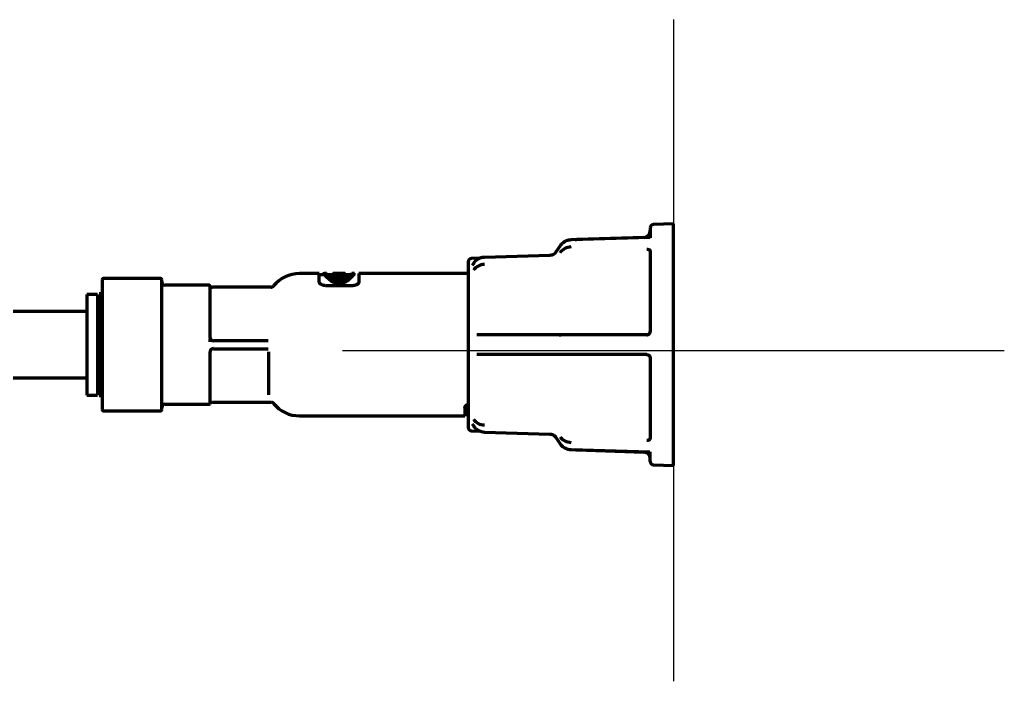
# Model space of a CAD drawing. Header units: inches. Extents: x -3022 to 7311, y 343 to 5680.
# Drawn here: x 2069.1 to 2217.9, y 2126.4 to 2226.4 of the extents above; entities that cross this region are included whole.
import ezdxf

# ---------------------------------------------------------------- set-up
doc = ezdxf.new("R2010")
doc.units = ezdxf.units.IN

# ---------------------------------------------------------------- blocks, each defined once
blk = doc.blocks.new('A$C773D0E90')
at = {"color": 4}
for p, q in [((0, 50), (0, -50)), ((-50, 0), (50, 0))]:
    blk.add_line(p, q, dxfattribs=at)

msp = doc.modelspace()

# ---------------------------------------------------------------- linework, layer by layer
at = {"linetype": 'Continuous', "lineweight": 70}
for p, q in [((2164.41, 2194.94), (2164.41, 2193.47)), ((2167.91, 2195.54), (2164.89, 2195.44)), ((2167.91, 2159.04), (2167.91, 2195.54)), ((2164.37, 2193.49), (2152.45, 2193.13)), ((2163.44, 2193.52), (2153.32, 2193.17)), ((2164.41, 2193.52), (2164.37, 2193.49)), ((2150.8, 2192.26), (2150.11, 2191.22)), ((2150.8, 2192.26), (2150.79, 2192.2)), ((2164.41, 2191.47), (2164.41, 2179.29)), ((2136.91, 2189.81), (2136.91, 2164.77)), ((2138.69, 2190.35), (2137.39, 2190.31)), ((2149.26, 2190.79), (2139.38, 2190.49)), ((2137.5, 2189.26), (2137.49, 2189.25)), ((2137.74, 2189.62), (2137.5, 2189.26)), ((2137.74, 2189.62), (2137.72, 2189.56)), ((2081.61, 2187.09), (2081.61, 2167.49)), ((2090.41, 2187.29), (2081.81, 2187.29)), ((2090.61, 2167.49), (2090.61, 2187.09)), ((2114.41, 2188.04), (2111.41, 2188.04)), ((2114.41, 2186.81), (2114.41, 2188.04)), ((2115.13, 2187.84), (2114.41, 2187.84)), ((2115.48, 2188.04), (2115.13, 2188.04)), ((2116.51, 2187.84), (2115.47, 2187.84)), ((2116.51, 2188.09), (2116.51, 2187.86)), ((2116.51, 2187.86), (2116.51, 2187.66)), ((2116.59, 2187.61), (2116.51, 2187.66)), ((2116.51, 2187.56), (2116.51, 2187.35)), ((2116.71, 2187.38), (2116.67, 2187.35)), ((2118.01, 2188.04), (2116.77, 2188.04)), ((2117.17, 2187.62), (2117.17, 2187.73)), ((2117.26, 2187.92), (2117.52, 2187.92)), ((2117.37, 2188.04), (2117.41, 2188.04)), ((2117.41, 2187.98), (2117.37, 2187.98)), ((2117.61, 2187.73), (2117.61, 2187.62)), ((2117.67, 2187.32), (2117.67, 2187.11)), ((2117.71, 2187.04), (2117.67, 2187.11)), ((2118.27, 2187.65), (2118.19, 2187.61)), ((2118.27, 2187.87), (2118.27, 2188.09)), ((2118.27, 2187.65), (2118.27, 2187.86)), ((2119.34, 2187.84), (2118.27, 2187.84)), ((2118.27, 2187.35), (2118.27, 2187.56)), ((2118.3, 2187.22), (2118.3, 2187.32)), ((2119.75, 2188.04), (2119.34, 2188.04)), ((2120.41, 2188.04), (2120.41, 2186.81)), ((2136.91, 2188.04), (2120.41, 2188.04)), ((2097.71, 2186.29), (2091.11, 2186.29)), ((2097.91, 2178.35), (2097.91, 2186.03)), ((2107.12, 2185.99), (2098.28, 2185.99)), ((2107.12, 2185.98), (2098.28, 2185.98)), ((2119.41, 2186.21), (2115.41, 2186.21)), ((2079.31, 2184.89), (2079.31, 2169.7)), ((2080.91, 2184.89), (2079.31, 2184.89)), ((2080.91, 2184.89), (2080.91, 2169.7)), ((2081.41, 2169.34), (2081.41, 2185.24)), ((2081.61, 2185.24), (2081.41, 2185.24)), ((2081.41, 2183.12), (2080.91, 2183.12)), ((2079.31, 2182.29), (2032.66, 2182.29)), ((2106.68, 2177.89), (2098.41, 2177.89)), ((2139.4, 2178.79), (2138.19, 2178.79)), ((2149.28, 2178.79), (2139.4, 2178.79)), ((2150.52, 2178.79), (2149.28, 2178.79)), ((2151.22, 2178.79), (2150.52, 2178.79)), ((2150.65, 2178.79), (2150.74, 2178.79)), ((2152.47, 2178.79), (2151.22, 2178.79)), ((2163.91, 2178.79), (2152.47, 2178.79)), ((2098.41, 2176.69), (2106.68, 2176.69)), ((2097.91, 2168.56), (2097.91, 2176.24)), ((2106.79, 2169.7), (2106.79, 2176.22)), ((2139.4, 2175.79), (2138.19, 2175.79)), ((2149.28, 2175.79), (2139.4, 2175.79)), ((2150.52, 2175.79), (2149.28, 2175.79)), ((2151.22, 2175.79), (2150.52, 2175.79)), ((2150.74, 2175.79), (2150.65, 2175.79)), ((2152.47, 2175.79), (2151.22, 2175.79)), ((2163.91, 2175.79), (2152.47, 2175.79)), ((2164.41, 2175.29), (2164.41, 2163.11)), ((2032.66, 2172.29), (2079.31, 2172.29)), ((2080.91, 2171.47), (2081.41, 2171.47)), ((2079.31, 2169.7), (2079.31, 2169.69)), ((2079.31, 2169.69), (2080.91, 2169.69)), ((2080.91, 2169.7), (2080.91, 2169.69)), ((2081.41, 2169.34), (2081.61, 2169.34)), ((2091.11, 2168.29), (2097.71, 2168.29)), ((2098.28, 2168.6), (2107.12, 2168.6)), ((2098.28, 2168.59), (2107.12, 2168.59)), ((2136.41, 2167.78), (2136.41, 2166.54)), ((2081.81, 2167.29), (2090.41, 2167.29)), ((2111.41, 2166.54), (2136.41, 2166.54)), ((2136.41, 2166.74), (2136.91, 2166.74)), ((2137.49, 2165.33), (2137.5, 2165.32)), ((2137.5, 2165.32), (2137.74, 2164.96)), ((2137.72, 2165.02), (2137.74, 2164.96)), ((2137.39, 2164.27), (2138.75, 2164.23)), ((2139.38, 2164.09), (2149.26, 2163.79)), ((2150.11, 2163.37), (2150.8, 2162.32)), ((2150.79, 2162.38), (2150.8, 2162.32)), ((2152.45, 2161.45), (2164.37, 2161.09)), ((2153.32, 2161.41), (2163.44, 2161.06)), ((2164.41, 2159.65), (2164.41, 2161.11)), ((2164.89, 2159.15), (2167.91, 2159.04))]:
    msp.add_line(p, q, dxfattribs=at)
for centre, radius, start, end in [((2163.41, 2194.52), 1, 272, 0), ((2164.91, 2194.94), 0.5, 92, 180), ((2153.41, 2190.67), 2.5, 92, 97.3754), ((2137.41, 2189.81), 0.5, 92, 180), ((2081.81, 2187.09), 0.2, 90, 180), ((2090.41, 2187.09), 0.2, 0, 90), ((2091.11, 2186.79), 0.5, 180, 270), ((2111.41, 2183.04), 5, 90, 141.1508), ((2097.71, 2186.09), 0.2, 34.8499, 90), ((2098.28, 2186.49), 0.5, 214.8499, 270), ((2107.12, 2186.49), 0.5, 270, 321.1508), ((2098.41, 2178.39), 0.5, 180, 270), ((2098.41, 2176.19), 0.5, 90, 180), ((2081.81, 2167.49), 0.2, 180, 270), ((2090.41, 2167.49), 0.2, 270, 0), ((2091.11, 2167.79), 0.5, 90, 180), ((2097.71, 2168.49), 0.2, 270, 325.1501), ((2098.28, 2168.09), 0.5, 90, 145.1501), ((2107.12, 2168.09), 0.5, 38.8492, 90), ((2111.41, 2171.54), 5, 218.8492, 270), ((2137.41, 2164.77), 0.5, 180, 268), ((2153.41, 2163.91), 2.5, 262.6246, 268), ((2163.41, 2160.06), 1, 0, 88), ((2164.91, 2159.65), 0.5, 180, 268)]:
    msp.add_arc(centre, radius, start, end, dxfattribs=at)
for centre, major_axis, ratio, start_param, end_param in [((2152.52, 2190.33), (2, 0), 0.866025, 1.605703, 2.617994), ((2139.45, 2187.69), (2, 0), 0.866025, 1.605703, 2.617994), ((2114.45, 2177.29), (0, 10.75), 0.980898, 6.048487, 6.078865), ((2119.5, 2177.29), (0, 10.75), 0.9809, 0.248806, 0.279521), ((2114.68, 2177.29), (0, 10.75), 0.980901, 6.046106, 6.08949), ((2119.72, 2177.29), (0, 10.75), 0.9809, 0.246454, 0.29041), ((2119.72, 2177.29), (0, 10.55), 0.9809, 0.251229, 0.296083), ((2115.06, 2177.29), (0, 10.75), 0.9809, 6.067377, 6.107627), ((2120.11, 2177.29), (0, 10.75), 0.980901, 0.265425, 0.309065), ((2115.28, 2177.29), (0, 10.75), 0.9809, 6.08914, 6.118227), ((2120.33, 2177.29), (0, 10.75), 0.980905, 0.290126, 0.320131), ((2120.33, 2177.29), (0, 10.55), 0.980902, 0.295738, 0.32637), ((2114.68, 2177.29), (0, 10.75), 0.9809, 5.97461, 6.017775), ((2119.5, 2177.29), (0, 10.75), 0.980899, 0.165406, 0.194034), ((2119.72, 2177.29), (0, 10.75), 0.9809, 0.176021, 0.215811), ((2114.45, 2177.29), (0, 10.75), 0.980903, 5.963571, 5.993099), ((2114.45, 2177.29), (0, 10.55), 0.980904, 5.957268, 5.987413), ((2120.11, 2177.29), (0, 10.75), 0.9809, 0.194145, 0.237067), ((2115.06, 2177.29), (0, 10.75), 0.980901, 5.993236, 6.036719), ((2120.33, 2177.29), (0, 10.75), 0.980902, 0.204829, 0.234746), ((2115.28, 2177.29), (0, 10.75), 0.980902, 6.004108, 6.034352), ((2098.41, 2176.24), (-0.5, 0), 0.936268, 4.712389, 5.872103), ((2139.45, 2166.89), (2, 0), 0.866025, 3.665191, 4.677482), ((2152.52, 2164.25), (2, 0), 0.866025, 3.665191, 4.677482)]:
    msp.add_ellipse(centre, major_axis=major_axis, ratio=ratio, start_param=start_param, end_param=end_param, dxfattribs=at)
for points, knots in [([(2152.45, 2193.13), (2152.19, 2193.12), (2151.71, 2193.03), (2151.14, 2192.68), (2150.89, 2192.38), (2150.8, 2192.26)], [0, 0, 0, 0, 0.373313, 0.765435, 1, 1, 1, 1]), ([(2163.91, 2191.73), (2163.94, 2191.73), (2163.97, 2191.73), (2164.04, 2191.72), (2164.07, 2191.71), (2164.13, 2191.7), (2164.16, 2191.69), (2164.21, 2191.68), (2164.24, 2191.66), (2164.28, 2191.64), (2164.31, 2191.63), (2164.34, 2191.6), (2164.36, 2191.59), (2164.38, 2191.56), (2164.39, 2191.54), (2164.4, 2191.51), (2164.41, 2191.49), (2164.41, 2191.48)], [0, 0, 0, 0, 0.125, 0.125, 0.25, 0.25, 0.375, 0.375, 0.5, 0.5, 0.625, 0.625, 0.75, 0.75, 0.875, 0.875, 1, 1, 1, 1]), ([(2139.38, 2190.49), (2139.13, 2190.48), (2138.64, 2190.39), (2138.07, 2190.04), (2137.82, 2189.74), (2137.74, 2189.62)], [0, 0, 0, 0, 0.373313, 0.765435, 1, 1, 1, 1]), ([(2150.11, 2191.22), (2150.05, 2191.12), (2149.9, 2190.98), (2149.59, 2190.83), (2149.37, 2190.79), (2149.26, 2190.79)], [0, 0, 0, 0, 0.374008, 0.700256, 1, 1, 1, 1]), ([(2115.41, 2186.21), (2115.34, 2186.21), (2115.27, 2186.22), (2115.18, 2186.23), (2115.16, 2186.23), (2115.13, 2186.24), (2115.11, 2186.24), (2115.06, 2186.25), (2115.03, 2186.26), (2114.97, 2186.28), (2114.94, 2186.29), (2114.9, 2186.3), (2114.88, 2186.31), (2114.85, 2186.32), (2114.84, 2186.33), (2114.77, 2186.36), (2114.72, 2186.39), (2114.67, 2186.42), (2114.66, 2186.43), (2114.64, 2186.45), (2114.63, 2186.45), (2114.6, 2186.48), (2114.58, 2186.49), (2114.53, 2186.54), (2114.5, 2186.57), (2114.47, 2186.62), (2114.46, 2186.64), (2114.44, 2186.67), (2114.43, 2186.69), (2114.41, 2186.74), (2114.41, 2186.77), (2114.41, 2186.81)], [0, 0, 0, 0, 0.125, 0.125, 0.15625, 0.15625, 0.1875, 0.1875, 0.25, 0.25, 0.3125, 0.3125, 0.34375, 0.34375, 0.375, 0.375, 0.5, 0.5, 0.53125, 0.53125, 0.5625, 0.5625, 0.625, 0.625, 0.75, 0.75, 0.8125, 0.8125, 0.875, 0.875, 1, 1, 1, 1]), ([(2115.07, 2188.04), (2115.07, 2188.04), (2115.07, 2188.04), (2115.07, 2188.04), (2115.07, 2188.03), (2115.1, 2188), (2115.1, 2188), (2115.11, 2187.99), (2115.12, 2187.98), (2115.14, 2187.95), (2115.15, 2187.94), (2115.21, 2187.87), (2115.25, 2187.82), (2115.34, 2187.73), (2115.37, 2187.7), (2115.43, 2187.63), (2115.47, 2187.59), (2115.53, 2187.53), (2115.55, 2187.51), (2115.59, 2187.47), (2115.61, 2187.45), (2115.68, 2187.38), (2115.73, 2187.34), (2115.83, 2187.25), (2115.89, 2187.2), (2116.01, 2187.1), (2116.07, 2187.05), (2116.16, 2186.99), (2116.18, 2186.97), (2116.22, 2186.95), (2116.23, 2186.93), (2116.29, 2186.9), (2116.33, 2186.87), (2116.42, 2186.82), (2116.46, 2186.8), (2116.55, 2186.75), (2116.6, 2186.72), (2116.68, 2186.69), (2116.71, 2186.68), (2116.76, 2186.66), (2116.79, 2186.65), (2116.87, 2186.62), (2116.93, 2186.6), (2117.01, 2186.58), (2117.03, 2186.58), (2117.06, 2186.57), (2117.08, 2186.57), (2117.12, 2186.56), (2117.16, 2186.55), (2117.26, 2186.54), (2117.33, 2186.53), (2117.4, 2186.53)], [0, 0, 0, 0, 0.000187, 0.000187, 0.125164, 0.125164, 0.156408, 0.156408, 0.187652, 0.187652, 0.250141, 0.250141, 0.375117, 0.375117, 0.437605, 0.437605, 0.500094, 0.500094, 0.531338, 0.531338, 0.562582, 0.562582, 0.62507, 0.62507, 0.687559, 0.687559, 0.750047, 0.750047, 0.765669, 0.765669, 0.781291, 0.781291, 0.812535, 0.812535, 0.843779, 0.843779, 0.875023, 0.875023, 0.890646, 0.890646, 0.906268, 0.906268, 0.937512, 0.937512, 0.945323, 0.945323, 0.953134, 0.953134, 0.968756, 0.968756, 1, 1, 1, 1]), ([(2117.41, 2186.99), (2117.4, 2186.99), (2117.39, 2186.99), (2117.38, 2186.99), (2117.36, 2186.99), (2117.33, 2186.99), (2117.31, 2186.99), (2117.29, 2186.99), (2117.26, 2186.99), (2117.25, 2187), (2117.18, 2187), (2117.12, 2187.01), (2117.04, 2187.03), (2117.02, 2187.03), (2116.96, 2187.04), (2116.94, 2187.05), (2116.87, 2187.07), (2116.82, 2187.08), (2116.75, 2187.11), (2116.73, 2187.12), (2116.69, 2187.13), (2116.67, 2187.14), (2116.61, 2187.17), (2116.57, 2187.18), (2116.46, 2187.24), (2116.4, 2187.27), (2116.31, 2187.32), (2116.28, 2187.34), (2116.22, 2187.38), (2116.19, 2187.4), (2116.14, 2187.43), (2116.12, 2187.45), (2116.07, 2187.48), (2116.04, 2187.5), (2115.98, 2187.55), (2115.94, 2187.58), (2115.86, 2187.64), (2115.83, 2187.67), (2115.73, 2187.75), (2115.67, 2187.8), (2115.58, 2187.89), (2115.54, 2187.92), (2115.5, 2187.97), (2115.48, 2187.98), (2115.47, 2188), (2115.46, 2188), (2115.45, 2188.01), (2115.45, 2188.02), (2115.43, 2188.03), (2115.42, 2188.04), (2115.42, 2188.04), (2115.42, 2188.04), (2115.42, 2188.04)], [0, 0, 0, 0, 0.003899, 0.003899, 0.007798, 0.015596, 0.015596, 0.023394, 0.023394, 0.031192, 0.031192, 0.062383, 0.062383, 0.077979, 0.077979, 0.093575, 0.093575, 0.124766, 0.124766, 0.140362, 0.140362, 0.155958, 0.155958, 0.187149, 0.187149, 0.249532, 0.249532, 0.280724, 0.280724, 0.311915, 0.311915, 0.343107, 0.343107, 0.374298, 0.374298, 0.436681, 0.436681, 0.499064, 0.499064, 0.62383, 0.62383, 0.748596, 0.748596, 0.810979, 0.810979, 0.842171, 0.842171, 0.873362, 0.873362, 0.998129, 0.998129, 1, 1, 1, 1]), ([(2115.42, 2187.84), (2115.42, 2187.84), (2115.43, 2187.84), (2115.43, 2187.83), (2115.44, 2187.83), (2115.44, 2187.82), (2115.46, 2187.81), (2115.48, 2187.78), (2115.54, 2187.72), (2115.58, 2187.69), (2115.65, 2187.62), (2115.67, 2187.6), (2115.73, 2187.55), (2115.76, 2187.52), (2115.81, 2187.48), (2115.82, 2187.47), (2115.86, 2187.44), (2115.88, 2187.42), (2115.93, 2187.37), (2115.97, 2187.34), (2116.06, 2187.27), (2116.11, 2187.24), (2116.21, 2187.17), (2116.27, 2187.13), (2116.36, 2187.08), (2116.39, 2187.06), (2116.46, 2187.02), (2116.49, 2187), (2116.57, 2186.97), (2116.6, 2186.95), (2116.68, 2186.92), (2116.72, 2186.9), (2116.79, 2186.88), (2116.81, 2186.87), (2116.86, 2186.85), (2116.88, 2186.85), (2116.96, 2186.82), (2117.01, 2186.81), (2117.07, 2186.8), (2117.09, 2186.8), (2117.11, 2186.79), (2117.13, 2186.79), (2117.17, 2186.78), (2117.2, 2186.78), (2117.28, 2186.77), (2117.34, 2186.77), (2117.4, 2186.77)], [0, 0, 0, 0, 0.058912, 0.090282, 0.090282, 0.121651, 0.121651, 0.24713, 0.24713, 0.372608, 0.372608, 0.435347, 0.435347, 0.498086, 0.498086, 0.529456, 0.529456, 0.560826, 0.560826, 0.623565, 0.623565, 0.686304, 0.686304, 0.749043, 0.749043, 0.780413, 0.780413, 0.811782, 0.811782, 0.843152, 0.843152, 0.874522, 0.874522, 0.890206, 0.890206, 0.905891, 0.905891, 0.937261, 0.937261, 0.945103, 0.945103, 0.952946, 0.952946, 0.96863, 0.96863, 1, 1, 1, 1]), ([(2116.76, 2188.04), (2116.74, 2188.04), (2116.72, 2188.04), (2116.69, 2188.04), (2116.68, 2188.04), (2116.67, 2188.04), (2116.64, 2188.04), (2116.61, 2188.04), (2116.59, 2188.04), (2116.57, 2188.04), (2116.56, 2188.04), (2116.54, 2188.03), (2116.52, 2188.03), (2116.51, 2188.03), (2116.51, 2188.03), (2116.51, 2188.02), (2116.51, 2188.02), (2116.51, 2188.02), (2116.51, 2188.01), (2116.53, 2188), (2116.54, 2188), (2116.57, 2187.99), (2116.59, 2187.98), (2116.64, 2187.97), (2116.67, 2187.97), (2116.71, 2187.96), (2116.71, 2187.96), (2116.73, 2187.96), (2116.74, 2187.95), (2116.77, 2187.95), (2116.81, 2187.94), (2116.85, 2187.94), (2116.88, 2187.94), (2116.89, 2187.94), (2116.92, 2187.93), (2116.93, 2187.93), (2116.99, 2187.93), (2117.04, 2187.92), (2117.11, 2187.92), (2117.12, 2187.92), (2117.15, 2187.92), (2117.16, 2187.92), (2117.2, 2187.92), (2117.23, 2187.92), (2117.26, 2187.92)], [0, 0, 0, 0, 0.04894, 0.04894, 0.068754, 0.068754, 0.088567, 0.128195, 0.167822, 0.167822, 0.20745, 0.20745, 0.286705, 0.286705, 0.326332, 0.326332, 0.36596, 0.36596, 0.445215, 0.445215, 0.52447, 0.52447, 0.603725, 0.603725, 0.68298, 0.68298, 0.702794, 0.702794, 0.722607, 0.722607, 0.762235, 0.801862, 0.801862, 0.821676, 0.821676, 0.84149, 0.84149, 0.920745, 0.920745, 0.940559, 0.940559, 0.960372, 0.960372, 1, 1, 1, 1]), ([(2117.01, 2187.9), (2117, 2187.9), (2116.99, 2187.9), (2116.96, 2187.9), (2116.95, 2187.9), (2116.94, 2187.91), (2116.93, 2187.91), (2116.9, 2187.91), (2116.88, 2187.91), (2116.85, 2187.91), (2116.84, 2187.91), (2116.82, 2187.91), (2116.81, 2187.91), (2116.78, 2187.91), (2116.77, 2187.91), (2116.74, 2187.91), (2116.73, 2187.91), (2116.71, 2187.91), (2116.69, 2187.91), (2116.67, 2187.91), (2116.65, 2187.9), (2116.65, 2187.9), (2116.62, 2187.9), (2116.61, 2187.9), (2116.59, 2187.9), (2116.58, 2187.89), (2116.57, 2187.89), (2116.56, 2187.89), (2116.54, 2187.89), (2116.54, 2187.88), (2116.52, 2187.88), (2116.52, 2187.88), (2116.52, 2187.87), (2116.51, 2187.87), (2116.51, 2187.87), (2116.51, 2187.86), (2116.51, 2187.86), (2116.51, 2187.86), (2116.51, 2187.85), (2116.51, 2187.85), (2116.52, 2187.84), (2116.52, 2187.84), (2116.52, 2187.84), (2116.53, 2187.83), (2116.54, 2187.83), (2116.56, 2187.82), (2116.58, 2187.82), (2116.59, 2187.82)], [0, 0, 0, 0, 0.0625, 0.0625, 0.09375, 0.09375, 0.125, 0.125, 0.1875, 0.1875, 0.21875, 0.21875, 0.25, 0.25, 0.3125, 0.3125, 0.34375, 0.34375, 0.375, 0.40625, 0.40625, 0.4375, 0.4375, 0.5, 0.5, 0.53125, 0.53125, 0.5625, 0.5625, 0.625, 0.625, 0.65625, 0.65625, 0.6875, 0.71875, 0.71875, 0.75, 0.75, 0.8125, 0.8125, 0.84375, 0.84375, 0.875, 0.875, 0.9375, 0.9375, 1, 1, 1, 1]), ([(2116.59, 2187.62), (2116.58, 2187.62), (2116.56, 2187.62), (2116.55, 2187.61), (2116.54, 2187.61), (2116.54, 2187.6), (2116.53, 2187.6), (2116.52, 2187.59), (2116.51, 2187.59), (2116.51, 2187.57), (2116.51, 2187.57), (2116.51, 2187.56), (2116.51, 2187.55), (2116.51, 2187.54), (2116.52, 2187.54), (2116.52, 2187.53), (2116.52, 2187.53), (2116.53, 2187.52), (2116.54, 2187.52), (2116.56, 2187.51), (2116.56, 2187.51), (2116.58, 2187.5), (2116.58, 2187.5), (2116.6, 2187.49), (2116.62, 2187.49), (2116.65, 2187.48), (2116.67, 2187.48), (2116.7, 2187.47), (2116.7, 2187.47), (2116.72, 2187.47), (2116.73, 2187.47), (2116.76, 2187.47), (2116.78, 2187.47), (2116.81, 2187.47), (2116.82, 2187.47), (2116.84, 2187.47), (2116.86, 2187.47), (2116.88, 2187.47), (2116.9, 2187.47), (2116.91, 2187.47), (2116.94, 2187.48), (2116.95, 2187.48), (2116.99, 2187.49), (2117, 2187.49), (2117.01, 2187.5)], [0, 0, 0, 0, 0.0625, 0.0625, 0.09375, 0.09375, 0.125, 0.125, 0.1875, 0.1875, 0.25, 0.25, 0.3125, 0.3125, 0.34375, 0.34375, 0.375, 0.375, 0.4375, 0.4375, 0.46875, 0.46875, 0.5, 0.5, 0.5625, 0.5625, 0.625, 0.625, 0.65625, 0.65625, 0.6875, 0.6875, 0.75, 0.75, 0.78125, 0.78125, 0.8125, 0.84375, 0.84375, 0.875, 0.875, 0.9375, 0.9375, 1, 1, 1, 1]), ([(2117.01, 2187.28), (2117, 2187.28), (2116.99, 2187.28), (2116.96, 2187.27), (2116.95, 2187.27), (2116.94, 2187.27), (2116.93, 2187.26), (2116.9, 2187.26), (2116.88, 2187.26), (2116.85, 2187.26), (2116.84, 2187.26), (2116.82, 2187.25), (2116.8, 2187.25), (2116.78, 2187.25), (2116.76, 2187.26), (2116.75, 2187.26), (2116.72, 2187.26), (2116.7, 2187.26), (2116.68, 2187.26), (2116.67, 2187.27), (2116.65, 2187.27), (2116.64, 2187.27), (2116.62, 2187.28), (2116.6, 2187.28), (2116.58, 2187.29), (2116.58, 2187.29), (2116.56, 2187.3), (2116.55, 2187.3), (2116.54, 2187.31), (2116.53, 2187.31), (2116.53, 2187.31), (2116.52, 2187.32), (2116.51, 2187.33), (2116.51, 2187.34), (2116.51, 2187.34), (2116.51, 2187.35), (2116.51, 2187.35), (2116.51, 2187.35)], [0, 0, 0, 0, 0.083365, 0.083365, 0.125047, 0.125047, 0.166729, 0.166729, 0.250094, 0.250094, 0.291776, 0.291776, 0.333458, 0.375141, 0.375141, 0.416823, 0.416823, 0.500188, 0.500188, 0.54187, 0.54187, 0.583552, 0.583552, 0.666917, 0.666917, 0.708599, 0.708599, 0.750281, 0.791964, 0.791964, 0.833646, 0.833646, 0.917011, 0.917011, 0.958693, 0.958693, 1, 1, 1, 1]), ([(2116.71, 2187.84), (2116.7, 2187.84), (2116.69, 2187.84), (2116.69, 2187.85), (2116.68, 2187.85), (2116.68, 2187.85), (2116.68, 2187.85), (2116.67, 2187.85), (2116.67, 2187.85), (2116.67, 2187.86), (2116.67, 2187.86), (2116.67, 2187.86), (2116.67, 2187.86), (2116.67, 2187.86), (2116.67, 2187.87), (2116.67, 2187.87), (2116.67, 2187.87), (2116.68, 2187.87), (2116.68, 2187.87), (2116.69, 2187.87), (2116.7, 2187.88), (2116.71, 2187.88), (2116.71, 2187.88), (2116.72, 2187.88), (2116.72, 2187.88), (2116.73, 2187.88), (2116.74, 2187.88), (2116.76, 2187.88), (2116.77, 2187.88), (2116.79, 2187.88), (2116.79, 2187.88), (2116.81, 2187.88), (2116.81, 2187.88), (2116.82, 2187.88), (2116.83, 2187.88), (2116.84, 2187.88), (2116.85, 2187.88), (2116.85, 2187.88), (2116.86, 2187.88), (2116.87, 2187.88), (2116.89, 2187.88), (2116.89, 2187.88), (2116.9, 2187.88)], [0, 0, 0, 0, 0.0625, 0.0625, 0.09375, 0.09375, 0.125, 0.125, 0.1875, 0.1875, 0.25, 0.25, 0.3125, 0.3125, 0.34375, 0.34375, 0.375, 0.375, 0.4375, 0.4375, 0.5, 0.5, 0.53125, 0.53125, 0.5625, 0.5625, 0.625, 0.625, 0.6875, 0.6875, 0.75, 0.75, 0.78125, 0.78125, 0.8125, 0.84375, 0.84375, 0.875, 0.875, 0.9375, 0.9375, 1, 1, 1, 1]), ([(2116.9, 2187.53), (2116.89, 2187.53), (2116.89, 2187.53), (2116.88, 2187.53), (2116.87, 2187.53), (2116.86, 2187.52), (2116.86, 2187.52), (2116.85, 2187.52), (2116.84, 2187.52), (2116.83, 2187.52), (2116.82, 2187.52), (2116.81, 2187.52), (2116.81, 2187.52), (2116.79, 2187.52), (2116.78, 2187.52), (2116.77, 2187.52), (2116.76, 2187.52), (2116.74, 2187.52), (2116.73, 2187.53), (2116.72, 2187.53), (2116.71, 2187.53), (2116.7, 2187.53), (2116.7, 2187.53), (2116.69, 2187.54), (2116.69, 2187.54), (2116.68, 2187.54), (2116.68, 2187.54), (2116.67, 2187.55), (2116.67, 2187.55), (2116.67, 2187.56), (2116.67, 2187.56), (2116.67, 2187.57), (2116.67, 2187.57), (2116.67, 2187.57), (2116.67, 2187.58), (2116.68, 2187.58), (2116.68, 2187.58), (2116.69, 2187.59), (2116.7, 2187.59), (2116.71, 2187.59)], [0, 0, 0, 0, 0.0625, 0.0625, 0.09375, 0.09375, 0.125, 0.125, 0.1875, 0.1875, 0.21875, 0.21875, 0.25, 0.25, 0.3125, 0.3125, 0.375, 0.375, 0.4375, 0.4375, 0.5, 0.5, 0.53125, 0.53125, 0.5625, 0.5625, 0.625, 0.625, 0.6875, 0.6875, 0.75, 0.75, 0.8125, 0.8125, 0.875, 0.875, 0.9375, 0.9375, 1, 1, 1, 1]), ([(2116.9, 2187.75), (2116.91, 2187.75), (2116.91, 2187.74), (2116.92, 2187.74), (2116.92, 2187.74), (2116.93, 2187.74), (2116.93, 2187.74), (2116.93, 2187.73), (2116.93, 2187.73), (2116.93, 2187.73), (2116.93, 2187.73), (2116.93, 2187.72), (2116.93, 2187.72), (2116.92, 2187.72), (2116.92, 2187.72), (2116.91, 2187.71), (2116.91, 2187.71), (2116.9, 2187.71)], [0, 0, 0, 0, 0.125, 0.125, 0.25, 0.25, 0.375, 0.375, 0.5, 0.5, 0.625, 0.625, 0.75, 0.75, 0.875, 0.875, 1, 1, 1, 1]), ([(2117.37, 2187.98), (2117.34, 2187.98), (2117.31, 2187.98), (2117.27, 2187.98), (2117.25, 2187.98), (2117.22, 2187.98), (2117.21, 2187.98), (2117.17, 2187.98), (2117.14, 2187.99), (2117.1, 2187.99), (2117.09, 2187.99), (2117.07, 2187.99), (2117.05, 2187.99), (2117.02, 2188), (2117, 2188), (2116.98, 2188), (2116.97, 2188), (2116.96, 2188), (2116.94, 2188.01), (2116.93, 2188.01), (2116.92, 2188.01), (2116.92, 2188.01), (2116.91, 2188.02), (2116.91, 2188.02), (2116.91, 2188.02), (2116.91, 2188.02), (2116.91, 2188.02), (2116.91, 2188.02), (2116.92, 2188.03), (2116.93, 2188.03), (2116.95, 2188.03), (2116.96, 2188.03), (2116.97, 2188.03), (2116.98, 2188.03), (2117, 2188.03), (2117.02, 2188.03), (2117.07, 2188.04), (2117.09, 2188.04), (2117.13, 2188.04), (2117.14, 2188.04), (2117.17, 2188.04), (2117.18, 2188.04), (2117.22, 2188.04), (2117.25, 2188.04), (2117.3, 2188.04), (2117.31, 2188.04), (2117.34, 2188.04), (2117.36, 2188.04), (2117.37, 2188.04)], [0, 0, 0, 0, 0.0625, 0.0625, 0.09375, 0.09375, 0.125, 0.125, 0.1875, 0.1875, 0.21875, 0.21875, 0.25, 0.25, 0.3125, 0.3125, 0.34375, 0.34375, 0.375, 0.40625, 0.40625, 0.4375, 0.4375, 0.5, 0.5, 0.53125, 0.53125, 0.5625, 0.5625, 0.625, 0.625, 0.65625, 0.65625, 0.6875, 0.6875, 0.75, 0.75, 0.8125, 0.8125, 0.84375, 0.84375, 0.875, 0.875, 0.9375, 0.9375, 0.96875, 0.96875, 1, 1, 1, 1]), ([(2117.15, 2187.72), (2117.16, 2187.72), (2117.16, 2187.72), (2117.16, 2187.72), (2117.17, 2187.72), (2117.17, 2187.72), (2117.17, 2187.72), (2117.17, 2187.73), (2117.17, 2187.73), (2117.17, 2187.73), (2117.17, 2187.73), (2117.17, 2187.73), (2117.17, 2187.73), (2117.16, 2187.74), (2117.16, 2187.74), (2117.15, 2187.74)], [0, 0, 0, 0, 0.125, 0.125, 0.25, 0.25, 0.375, 0.375, 0.5, 0.5, 0.625, 0.625, 0.75, 0.75, 1, 1, 1, 1]), ([(2117.47, 2187.84), (2117.46, 2187.84), (2117.46, 2187.84), (2117.44, 2187.84), (2117.44, 2187.84), (2117.43, 2187.83), (2117.42, 2187.83), (2117.41, 2187.83), (2117.4, 2187.83), (2117.38, 2187.83), (2117.38, 2187.83), (2117.36, 2187.83), (2117.36, 2187.83), (2117.34, 2187.84), (2117.34, 2187.84), (2117.33, 2187.84), (2117.32, 2187.84), (2117.32, 2187.84)], [0, 0, 0, 0, 0.125, 0.125, 0.25, 0.25, 0.375, 0.375, 0.5, 0.5, 0.625, 0.625, 0.75, 0.75, 0.875, 0.875, 1, 1, 1, 1]), ([(2117.32, 2187.79), (2117.32, 2187.79), (2117.33, 2187.79), (2117.34, 2187.79), (2117.34, 2187.79), (2117.36, 2187.79), (2117.36, 2187.79), (2117.38, 2187.79), (2117.38, 2187.79), (2117.4, 2187.79), (2117.41, 2187.79), (2117.42, 2187.79), (2117.43, 2187.79), (2117.44, 2187.79), (2117.44, 2187.79), (2117.46, 2187.79), (2117.46, 2187.79), (2117.47, 2187.79)], [0, 0, 0, 0, 0.125, 0.125, 0.25, 0.25, 0.375, 0.375, 0.5, 0.5, 0.625, 0.625, 0.75, 0.75, 0.875, 0.875, 1, 1, 1, 1]), ([(2117.32, 2187.59), (2117.32, 2187.59), (2117.33, 2187.6), (2117.34, 2187.6), (2117.34, 2187.6), (2117.36, 2187.6), (2117.36, 2187.6), (2117.38, 2187.6), (2117.38, 2187.6), (2117.4, 2187.6), (2117.41, 2187.6), (2117.42, 2187.6), (2117.43, 2187.6), (2117.44, 2187.6), (2117.44, 2187.6), (2117.46, 2187.6), (2117.46, 2187.59), (2117.47, 2187.59)], [0, 0, 0, 0, 0.125, 0.125, 0.25, 0.25, 0.375, 0.375, 0.5, 0.5, 0.625, 0.625, 0.75, 0.75, 0.875, 0.875, 1, 1, 1, 1]), ([(2117.47, 2187.38), (2117.46, 2187.39), (2117.46, 2187.39), (2117.44, 2187.39), (2117.44, 2187.39), (2117.43, 2187.39), (2117.42, 2187.39), (2117.41, 2187.39), (2117.4, 2187.39), (2117.38, 2187.39), (2117.38, 2187.39), (2117.36, 2187.39), (2117.36, 2187.39), (2117.34, 2187.39), (2117.34, 2187.39), (2117.33, 2187.39), (2117.32, 2187.39), (2117.32, 2187.38)], [0, 0, 0, 0, 0.125, 0.125, 0.25, 0.25, 0.375, 0.375, 0.5, 0.5, 0.625, 0.625, 0.75, 0.75, 0.875, 0.875, 1, 1, 1, 1]), ([(2117.44, 2187.67), (2117.44, 2187.67), (2117.43, 2187.67), (2117.43, 2187.67), (2117.42, 2187.67), (2117.41, 2187.67), (2117.41, 2187.67), (2117.4, 2187.67), (2117.4, 2187.67), (2117.38, 2187.67), (2117.37, 2187.67), (2117.36, 2187.67), (2117.36, 2187.67), (2117.35, 2187.67), (2117.34, 2187.67), (2117.34, 2187.67)], [0, 0, 0, 0, 0.125, 0.125, 0.25, 0.25, 0.375, 0.375, 0.5, 0.5, 0.75, 0.75, 0.875, 0.875, 1, 1, 1, 1]), ([(2117.4, 2186.53), (2117.43, 2186.53), (2117.47, 2186.53), (2117.54, 2186.54), (2117.61, 2186.54), (2117.67, 2186.55), (2117.74, 2186.57), (2117.77, 2186.57), (2117.87, 2186.59), (2117.93, 2186.61), (2118.01, 2186.64), (2118.04, 2186.65), (2118.1, 2186.67), (2118.12, 2186.68), (2118.2, 2186.72), (2118.25, 2186.74), (2118.34, 2186.79), (2118.39, 2186.81), (2118.45, 2186.85), (2118.47, 2186.86), (2118.51, 2186.89), (2118.53, 2186.9), (2118.59, 2186.94), (2118.63, 2186.97), (2118.74, 2187.04), (2118.8, 2187.09), (2118.88, 2187.16), (2118.9, 2187.17), (2118.93, 2187.19), (2118.94, 2187.21), (2118.98, 2187.24), (2119.01, 2187.27), (2119.09, 2187.34), (2119.14, 2187.38), (2119.23, 2187.47), (2119.27, 2187.51), (2119.35, 2187.59), (2119.39, 2187.64), (2119.43, 2187.68), (2119.45, 2187.7), (2119.46, 2187.71), (2119.48, 2187.73), (2119.49, 2187.75), (2119.56, 2187.82), (2119.61, 2187.88), (2119.68, 2187.96), (2119.71, 2187.99), (2119.74, 2188.03), (2119.75, 2188.04), (2119.75, 2188.04)], [0, 0, 0, 0, 0.015644, 0.015644, 0.031287, 0.046931, 0.046931, 0.062574, 0.062574, 0.093861, 0.093861, 0.109505, 0.109505, 0.125149, 0.125149, 0.156436, 0.156436, 0.187723, 0.187723, 0.203366, 0.203366, 0.21901, 0.21901, 0.250297, 0.250297, 0.312872, 0.312872, 0.328515, 0.328515, 0.344159, 0.344159, 0.375446, 0.375446, 0.43802, 0.43802, 0.500594, 0.500594, 0.563169, 0.578812, 0.578812, 0.594456, 0.594456, 0.625743, 0.625743, 0.750892, 0.750892, 0.87604, 0.87604, 1, 1, 1, 1]), ([(2117.4, 2186.77), (2117.41, 2186.77), (2117.41, 2186.77), (2117.43, 2186.77), (2117.45, 2186.77), (2117.47, 2186.77), (2117.5, 2186.77), (2117.52, 2186.77), (2117.55, 2186.77), (2117.56, 2186.77), (2117.63, 2186.78), (2117.69, 2186.79), (2117.75, 2186.8), (2117.77, 2186.8), (2117.79, 2186.81), (2117.81, 2186.81), (2117.84, 2186.82), (2117.87, 2186.83), (2117.94, 2186.85), (2117.99, 2186.86), (2118.05, 2186.89), (2118.08, 2186.89), (2118.12, 2186.91), (2118.14, 2186.92), (2118.2, 2186.95), (2118.24, 2186.96), (2118.31, 2187), (2118.34, 2187.02), (2118.4, 2187.04), (2118.41, 2187.05), (2118.44, 2187.07), (2118.46, 2187.08), (2118.54, 2187.13), (2118.59, 2187.16), (2118.67, 2187.22), (2118.7, 2187.23), (2118.74, 2187.27), (2118.77, 2187.29), (2118.84, 2187.34), (2118.88, 2187.37), (2118.95, 2187.43), (2118.99, 2187.46), (2119.08, 2187.54), (2119.14, 2187.59), (2119.23, 2187.68), (2119.27, 2187.72), (2119.32, 2187.76), (2119.33, 2187.78), (2119.35, 2187.79), (2119.35, 2187.8), (2119.36, 2187.81), (2119.37, 2187.81), (2119.38, 2187.83), (2119.39, 2187.84), (2119.39, 2187.84), (2119.39, 2187.84)], [0, 0, 0, 0, 0.003893, 0.003893, 0.007786, 0.015571, 0.015571, 0.023357, 0.023357, 0.031143, 0.031143, 0.062286, 0.062286, 0.070072, 0.070072, 0.077857, 0.077857, 0.093429, 0.093429, 0.124572, 0.124572, 0.140143, 0.140143, 0.155715, 0.155715, 0.186858, 0.186858, 0.218001, 0.218001, 0.233572, 0.233572, 0.249144, 0.249144, 0.311429, 0.311429, 0.342572, 0.342572, 0.373715, 0.373715, 0.436001, 0.436001, 0.498287, 0.498287, 0.622859, 0.622859, 0.747431, 0.747431, 0.809717, 0.809717, 0.84086, 0.84086, 0.872002, 0.872002, 0.996574, 1, 1, 1, 1]), ([(2117.41, 2188.04), (2117.45, 2188.04), (2117.48, 2188.04), (2117.52, 2188.04), (2117.53, 2188.04), (2117.56, 2188.04), (2117.58, 2188.04), (2117.62, 2188.04), (2117.65, 2188.04), (2117.68, 2188.04), (2117.7, 2188.04), (2117.72, 2188.04), (2117.73, 2188.04), (2117.76, 2188.03), (2117.78, 2188.03), (2117.81, 2188.03), (2117.82, 2188.03), (2117.83, 2188.03), (2117.84, 2188.03), (2117.85, 2188.03), (2117.86, 2188.03), (2117.87, 2188.03), (2117.87, 2188.02), (2117.88, 2188.02), (2117.88, 2188.02), (2117.88, 2188.02), (2117.87, 2188.02), (2117.87, 2188.01), (2117.86, 2188.01), (2117.85, 2188.01), (2117.84, 2188.01), (2117.83, 2188), (2117.82, 2188), (2117.81, 2188), (2117.78, 2188), (2117.76, 2188), (2117.72, 2187.99), (2117.7, 2187.99), (2117.66, 2187.99), (2117.65, 2187.99), (2117.62, 2187.98), (2117.61, 2187.98), (2117.56, 2187.98), (2117.54, 2187.98), (2117.48, 2187.98), (2117.45, 2187.98), (2117.41, 2187.98)], [0, 0, 0, 0, 0.0625, 0.0625, 0.09375, 0.09375, 0.125, 0.125, 0.1875, 0.1875, 0.21875, 0.21875, 0.25, 0.25, 0.3125, 0.3125, 0.34375, 0.34375, 0.375, 0.40625, 0.40625, 0.4375, 0.4375, 0.5, 0.5, 0.53125, 0.53125, 0.5625, 0.5625, 0.625, 0.625, 0.65625, 0.65625, 0.6875, 0.6875, 0.75, 0.75, 0.8125, 0.8125, 0.84375, 0.84375, 0.875, 0.875, 0.9375, 0.9375, 1, 1, 1, 1]), ([(2119.39, 2188.04), (2119.39, 2188.04), (2119.39, 2188.04), (2119.38, 2188.03), (2119.38, 2188.03), (2119.37, 2188.02), (2119.36, 2188.01), (2119.33, 2187.98), (2119.27, 2187.93), (2119.24, 2187.89), (2119.17, 2187.83), (2119.14, 2187.8), (2119.09, 2187.75), (2119.06, 2187.73), (2119.01, 2187.69), (2118.99, 2187.67), (2118.96, 2187.64), (2118.94, 2187.63), (2118.88, 2187.58), (2118.84, 2187.55), (2118.75, 2187.48), (2118.7, 2187.45), (2118.6, 2187.38), (2118.54, 2187.34), (2118.47, 2187.3), (2118.45, 2187.29), (2118.42, 2187.27), (2118.4, 2187.26), (2118.35, 2187.24), (2118.32, 2187.22), (2118.24, 2187.18), (2118.21, 2187.17), (2118.13, 2187.13), (2118.08, 2187.12), (2118.02, 2187.09), (2117.99, 2187.09), (2117.95, 2187.07), (2117.92, 2187.06), (2117.85, 2187.04), (2117.8, 2187.03), (2117.73, 2187.02), (2117.72, 2187.02), (2117.69, 2187.01), (2117.68, 2187.01), (2117.64, 2187), (2117.61, 2187), (2117.52, 2186.99), (2117.47, 2186.99), (2117.41, 2186.99)], [0, 0, 0, 0, 0.060327, 0.091649, 0.091649, 0.122972, 0.122972, 0.248262, 0.248262, 0.373551, 0.373551, 0.436196, 0.436196, 0.498841, 0.498841, 0.530164, 0.530164, 0.561486, 0.561486, 0.624131, 0.624131, 0.686776, 0.686776, 0.749421, 0.749421, 0.765082, 0.765082, 0.780743, 0.780743, 0.812065, 0.812065, 0.843388, 0.843388, 0.87471, 0.87471, 0.890371, 0.890371, 0.906033, 0.906033, 0.937355, 0.937355, 0.945186, 0.945186, 0.953016, 0.953016, 0.968678, 0.968678, 1, 1, 1, 1]), ([(2117.52, 2187.92), (2117.58, 2187.92), (2117.63, 2187.92), (2117.7, 2187.92), (2117.71, 2187.92), (2117.74, 2187.92), (2117.75, 2187.92), (2117.79, 2187.93), (2117.81, 2187.93), (2117.86, 2187.93), (2117.88, 2187.93), (2117.92, 2187.94), (2117.93, 2187.94), (2117.95, 2187.94), (2117.96, 2187.94), (2118.01, 2187.95), (2118.05, 2187.96), (2118.09, 2187.96), (2118.1, 2187.96), (2118.11, 2187.97), (2118.13, 2187.97), (2118.17, 2187.98), (2118.19, 2187.98), (2118.21, 2187.99), (2118.22, 2187.99), (2118.24, 2188), (2118.25, 2188), (2118.26, 2188.01), (2118.27, 2188.01), (2118.27, 2188.02), (2118.27, 2188.02), (2118.27, 2188.02), (2118.27, 2188.03), (2118.25, 2188.03), (2118.24, 2188.03), (2118.22, 2188.04), (2118.21, 2188.04), (2118.19, 2188.04), (2118.18, 2188.04), (2118.14, 2188.04), (2118.11, 2188.04), (2118.07, 2188.04), (2118.07, 2188.04), (2118.05, 2188.04), (2118.04, 2188.04), (2118.03, 2188.04), (2118.02, 2188.04), (2118.02, 2188.04)], [0, 0, 0, 0, 0.079315, 0.079315, 0.099143, 0.099143, 0.118972, 0.118972, 0.158629, 0.158629, 0.198287, 0.198287, 0.218115, 0.218115, 0.237944, 0.237944, 0.317259, 0.317259, 0.337088, 0.337088, 0.356916, 0.396574, 0.436231, 0.436231, 0.475888, 0.475888, 0.555203, 0.555203, 0.59486, 0.59486, 0.634518, 0.634518, 0.713832, 0.713832, 0.793147, 0.793147, 0.832805, 0.832805, 0.872462, 0.872462, 0.951777, 0.951777, 0.971605, 0.971605, 0.991434, 0.991434, 1, 1, 1, 1]), ([(2117.63, 2187.74), (2117.63, 2187.74), (2117.63, 2187.74), (2117.62, 2187.74), (2117.62, 2187.74), (2117.61, 2187.73), (2117.61, 2187.73), (2117.61, 2187.73), (2117.61, 2187.73), (2117.61, 2187.73), (2117.61, 2187.73), (2117.61, 2187.72), (2117.61, 2187.72), (2117.62, 2187.72), (2117.62, 2187.72), (2117.63, 2187.72)], [0, 0, 0, 0, 0.125, 0.125, 0.25, 0.25, 0.375, 0.375, 0.5, 0.5, 0.625, 0.625, 0.75, 0.75, 1, 1, 1, 1]), ([(2117.98, 2187.44), (2117.96, 2187.44), (2117.94, 2187.44), (2117.91, 2187.44), (2117.9, 2187.44), (2117.88, 2187.43), (2117.87, 2187.43), (2117.84, 2187.43), (2117.82, 2187.42), (2117.79, 2187.42), (2117.78, 2187.41), (2117.77, 2187.41), (2117.75, 2187.4), (2117.74, 2187.4), (2117.73, 2187.39), (2117.72, 2187.39), (2117.7, 2187.38), (2117.7, 2187.37), (2117.68, 2187.36), (2117.67, 2187.35), (2117.67, 2187.34), (2117.67, 2187.33), (2117.67, 2187.32), (2117.67, 2187.31), (2117.67, 2187.31), (2117.67, 2187.3), (2117.68, 2187.29), (2117.68, 2187.28), (2117.69, 2187.27), (2117.7, 2187.27), (2117.71, 2187.26), (2117.71, 2187.26), (2117.73, 2187.25), (2117.74, 2187.24), (2117.76, 2187.23), (2117.77, 2187.23), (2117.79, 2187.22), (2117.8, 2187.22), (2117.82, 2187.21), (2117.84, 2187.21), (2117.85, 2187.21), (2117.88, 2187.2), (2117.9, 2187.2), (2117.93, 2187.2), (2117.94, 2187.2), (2117.96, 2187.2), (2117.97, 2187.19), (2118, 2187.19), (2118.03, 2187.2), (2118.06, 2187.2), (2118.07, 2187.2), (2118.09, 2187.2), (2118.1, 2187.2), (2118.13, 2187.21), (2118.15, 2187.21), (2118.17, 2187.22), (2118.18, 2187.22), (2118.2, 2187.23), (2118.21, 2187.23), (2118.22, 2187.24), (2118.24, 2187.25), (2118.24, 2187.25), (2118.26, 2187.26), (2118.27, 2187.27), (2118.28, 2187.28), (2118.29, 2187.29), (2118.3, 2187.31), (2118.3, 2187.31), (2118.3, 2187.33), (2118.3, 2187.33), (2118.3, 2187.34), (2118.3, 2187.34), (2118.29, 2187.35), (2118.28, 2187.36), (2118.27, 2187.37), (2118.27, 2187.37), (2118.26, 2187.38), (2118.25, 2187.38), (2118.24, 2187.39), (2118.23, 2187.4), (2118.2, 2187.41), (2118.2, 2187.41), (2118.18, 2187.41), (2118.16, 2187.42), (2118.15, 2187.42), (2118.13, 2187.43), (2118.12, 2187.43), (2118.09, 2187.43), (2118.07, 2187.44), (2118.03, 2187.44), (2118, 2187.44), (2117.98, 2187.44)], [0, 0, 0, 0, 0.03125, 0.03125, 0.046875, 0.046875, 0.0625, 0.0625, 0.09375, 0.09375, 0.109375, 0.109375, 0.125, 0.140625, 0.140625, 0.15625, 0.15625, 0.1875, 0.1875, 0.21875, 0.21875, 0.25, 0.25, 0.265625, 0.265625, 0.28125, 0.28125, 0.3125, 0.3125, 0.328125, 0.328125, 0.34375, 0.34375, 0.375, 0.375, 0.390625, 0.390625, 0.40625, 0.421875, 0.421875, 0.4375, 0.4375, 0.46875, 0.46875, 0.484375, 0.484375, 0.5, 0.5, 0.53125, 0.53125, 0.546875, 0.546875, 0.5625, 0.5625, 0.59375, 0.59375, 0.609375, 0.609375, 0.625, 0.640625, 0.640625, 0.65625, 0.65625, 0.6875, 0.6875, 0.71875, 0.71875, 0.75, 0.75, 0.765625, 0.765625, 0.78125, 0.78125, 0.8125, 0.8125, 0.828125, 0.828125, 0.84375, 0.84375, 0.875, 0.875, 0.890625, 0.890625, 0.90625, 0.921875, 0.921875, 0.9375, 0.9375, 0.96875, 0.96875, 1, 1, 1, 1]), ([(2118.19, 2187.82), (2118.2, 2187.82), (2118.21, 2187.82), (2118.23, 2187.83), (2118.23, 2187.83), (2118.24, 2187.83), (2118.25, 2187.83), (2118.26, 2187.84), (2118.26, 2187.84), (2118.27, 2187.85), (2118.27, 2187.85), (2118.27, 2187.86), (2118.27, 2187.87), (2118.27, 2187.87), (2118.26, 2187.87), (2118.26, 2187.88), (2118.25, 2187.88), (2118.24, 2187.88), (2118.23, 2187.88), (2118.21, 2187.89), (2118.2, 2187.89), (2118.18, 2187.9), (2118.17, 2187.9), (2118.16, 2187.9), (2118.15, 2187.9), (2118.12, 2187.9), (2118.11, 2187.9), (2118.07, 2187.91), (2118.05, 2187.91), (2118.01, 2187.91), (2117.99, 2187.91), (2117.96, 2187.91), (2117.95, 2187.91), (2117.94, 2187.91), (2117.92, 2187.91), (2117.9, 2187.91), (2117.88, 2187.91), (2117.87, 2187.91), (2117.84, 2187.9), (2117.82, 2187.9), (2117.79, 2187.9), (2117.78, 2187.9), (2117.76, 2187.9)], [0, 0, 0, 0, 0.0625, 0.0625, 0.09375, 0.09375, 0.125, 0.125, 0.1875, 0.1875, 0.25, 0.25, 0.3125, 0.3125, 0.34375, 0.34375, 0.375, 0.375, 0.4375, 0.4375, 0.5, 0.5, 0.53125, 0.53125, 0.5625, 0.5625, 0.625, 0.625, 0.6875, 0.6875, 0.75, 0.75, 0.78125, 0.78125, 0.8125, 0.84375, 0.84375, 0.875, 0.875, 0.9375, 0.9375, 1, 1, 1, 1]), ([(2117.76, 2187.5), (2117.78, 2187.49), (2117.79, 2187.49), (2117.82, 2187.48), (2117.82, 2187.48), (2117.84, 2187.48), (2117.85, 2187.48), (2117.88, 2187.47), (2117.9, 2187.47), (2117.93, 2187.47), (2117.94, 2187.47), (2117.96, 2187.47), (2117.97, 2187.47), (2118, 2187.47), (2118.02, 2187.47), (2118.05, 2187.47), (2118.07, 2187.47), (2118.1, 2187.48), (2118.11, 2187.48), (2118.13, 2187.48), (2118.14, 2187.48), (2118.16, 2187.49), (2118.17, 2187.49), (2118.2, 2187.5), (2118.2, 2187.5), (2118.21, 2187.51), (2118.22, 2187.51), (2118.23, 2187.52), (2118.24, 2187.52), (2118.25, 2187.53), (2118.26, 2187.53), (2118.26, 2187.54), (2118.27, 2187.55), (2118.27, 2187.55), (2118.27, 2187.56), (2118.27, 2187.56), (2118.27, 2187.57), (2118.27, 2187.58), (2118.26, 2187.59), (2118.26, 2187.59), (2118.24, 2187.6), (2118.24, 2187.61), (2118.22, 2187.62), (2118.21, 2187.62), (2118.2, 2187.62), (2118.19, 2187.62), (2118.19, 2187.63)], [0, 0, 0, 0, 0.0625, 0.0625, 0.09375, 0.09375, 0.125, 0.125, 0.1875, 0.1875, 0.21875, 0.21875, 0.25, 0.25, 0.3125, 0.3125, 0.375, 0.375, 0.40625, 0.40625, 0.4375, 0.4375, 0.5, 0.5, 0.53125, 0.53125, 0.5625, 0.59375, 0.59375, 0.625, 0.625, 0.6875, 0.6875, 0.71875, 0.71875, 0.75, 0.75, 0.8125, 0.8125, 0.875, 0.875, 0.9375, 0.9375, 0.96875, 0.96875, 1, 1, 1, 1]), ([(2117.98, 2187.4), (2118, 2187.4), (2118.01, 2187.4), (2118.03, 2187.4), (2118.04, 2187.4), (2118.05, 2187.39), (2118.06, 2187.39), (2118.08, 2187.39), (2118.09, 2187.39), (2118.1, 2187.38), (2118.11, 2187.38), (2118.12, 2187.38), (2118.13, 2187.38), (2118.14, 2187.37), (2118.15, 2187.37), (2118.15, 2187.37), (2118.16, 2187.36), (2118.17, 2187.36), (2118.18, 2187.35), (2118.18, 2187.34), (2118.19, 2187.33), (2118.19, 2187.33), (2118.19, 2187.32), (2118.19, 2187.32), (2118.18, 2187.31), (2118.18, 2187.31), (2118.18, 2187.3), (2118.18, 2187.3), (2118.17, 2187.29), (2118.17, 2187.29), (2118.16, 2187.28), (2118.16, 2187.28), (2118.15, 2187.28), (2118.14, 2187.27), (2118.12, 2187.27), (2118.12, 2187.26), (2118.11, 2187.26), (2118.1, 2187.26), (2118.09, 2187.25), (2118.08, 2187.25), (2118.07, 2187.25), (2118.05, 2187.25), (2118.04, 2187.24), (2118.01, 2187.24), (2118, 2187.24), (2117.97, 2187.24), (2117.95, 2187.24), (2117.93, 2187.24), (2117.91, 2187.25), (2117.89, 2187.25), (2117.88, 2187.25), (2117.86, 2187.26), (2117.86, 2187.26), (2117.85, 2187.26), (2117.84, 2187.27), (2117.83, 2187.27), (2117.82, 2187.28), (2117.81, 2187.28), (2117.8, 2187.28), (2117.8, 2187.29), (2117.79, 2187.3), (2117.78, 2187.3), (2117.78, 2187.31), (2117.78, 2187.32), (2117.78, 2187.33), (2117.78, 2187.33), (2117.78, 2187.33), (2117.78, 2187.34), (2117.78, 2187.34), (2117.79, 2187.35), (2117.8, 2187.35), (2117.8, 2187.36), (2117.8, 2187.36), (2117.81, 2187.36), (2117.82, 2187.37), (2117.83, 2187.37), (2117.84, 2187.38), (2117.84, 2187.38), (2117.86, 2187.38), (2117.87, 2187.39), (2117.88, 2187.39), (2117.89, 2187.39), (2117.9, 2187.39), (2117.91, 2187.4), (2117.93, 2187.4), (2117.95, 2187.4), (2117.97, 2187.4), (2117.98, 2187.4)], [0, 0, 0, 0, 0.03125, 0.03125, 0.046875, 0.046875, 0.0625, 0.0625, 0.09375, 0.09375, 0.109375, 0.109375, 0.125, 0.140625, 0.140625, 0.15625, 0.15625, 0.1875, 0.1875, 0.21875, 0.21875, 0.25, 0.25, 0.265625, 0.265625, 0.28125, 0.28125, 0.3125, 0.3125, 0.328125, 0.328125, 0.34375, 0.34375, 0.375, 0.375, 0.390625, 0.390625, 0.40625, 0.421875, 0.421875, 0.4375, 0.4375, 0.46875, 0.46875, 0.5, 0.5, 0.53125, 0.53125, 0.5625, 0.5625, 0.59375, 0.59375, 0.609375, 0.609375, 0.625, 0.640625, 0.640625, 0.65625, 0.65625, 0.6875, 0.6875, 0.71875, 0.71875, 0.75, 0.75, 0.765625, 0.765625, 0.78125, 0.78125, 0.8125, 0.8125, 0.828125, 0.828125, 0.84375, 0.84375, 0.875, 0.875, 0.890625, 0.890625, 0.90625, 0.921875, 0.921875, 0.9375, 0.9375, 0.96875, 0.96875, 1, 1, 1, 1]), ([(2117.88, 2187.71), (2117.88, 2187.71), (2117.87, 2187.71), (2117.86, 2187.72), (2117.86, 2187.72), (2117.86, 2187.72), (2117.85, 2187.72), (2117.85, 2187.73), (2117.85, 2187.73), (2117.85, 2187.73), (2117.85, 2187.73), (2117.85, 2187.74), (2117.86, 2187.74), (2117.86, 2187.74), (2117.86, 2187.74), (2117.87, 2187.74), (2117.88, 2187.75), (2117.88, 2187.75)], [0, 0, 0, 0, 0.125, 0.125, 0.25, 0.25, 0.375, 0.375, 0.5, 0.5, 0.625, 0.625, 0.75, 0.75, 0.875, 0.875, 1, 1, 1, 1]), ([(2117.88, 2187.88), (2117.88, 2187.88), (2117.89, 2187.88), (2117.9, 2187.88), (2117.91, 2187.88), (2117.91, 2187.88), (2117.92, 2187.88), (2117.93, 2187.88), (2117.94, 2187.88), (2117.96, 2187.88), (2117.97, 2187.88), (2117.98, 2187.88), (2117.99, 2187.88), (2118.01, 2187.88), (2118.02, 2187.88), (2118.03, 2187.88), (2118.04, 2187.88), (2118.04, 2187.88), (2118.05, 2187.88), (2118.06, 2187.88), (2118.07, 2187.88), (2118.08, 2187.87), (2118.08, 2187.87), (2118.09, 2187.87), (2118.1, 2187.87), (2118.11, 2187.87), (2118.11, 2187.86), (2118.11, 2187.86), (2118.11, 2187.86), (2118.11, 2187.86), (2118.11, 2187.85), (2118.11, 2187.85), (2118.11, 2187.85), (2118.1, 2187.85), (2118.1, 2187.85), (2118.09, 2187.84), (2118.08, 2187.84), (2118.07, 2187.84)], [0, 0, 0, 0, 0.0625, 0.0625, 0.09375, 0.09375, 0.125, 0.125, 0.1875, 0.1875, 0.25, 0.25, 0.3125, 0.3125, 0.375, 0.375, 0.40625, 0.40625, 0.4375, 0.4375, 0.5, 0.5, 0.5625, 0.5625, 0.625, 0.625, 0.6875, 0.6875, 0.75, 0.75, 0.8125, 0.8125, 0.875, 0.875, 0.9375, 0.9375, 1, 1, 1, 1]), ([(2118.07, 2187.59), (2118.08, 2187.59), (2118.09, 2187.59), (2118.09, 2187.59), (2118.09, 2187.58), (2118.1, 2187.58), (2118.1, 2187.58), (2118.11, 2187.58), (2118.11, 2187.57), (2118.11, 2187.57), (2118.11, 2187.57), (2118.11, 2187.56), (2118.11, 2187.56), (2118.11, 2187.55), (2118.11, 2187.55), (2118.1, 2187.55), (2118.1, 2187.54), (2118.09, 2187.54), (2118.09, 2187.54), (2118.08, 2187.54), (2118.08, 2187.54), (2118.07, 2187.53), (2118.06, 2187.53), (2118.05, 2187.53), (2118.04, 2187.53), (2118.03, 2187.52), (2118.02, 2187.52), (2118.01, 2187.52), (2118.01, 2187.52), (2117.99, 2187.52), (2117.99, 2187.52), (2117.97, 2187.52), (2117.96, 2187.52), (2117.94, 2187.52), (2117.93, 2187.52), (2117.91, 2187.53), (2117.91, 2187.53), (2117.89, 2187.53), (2117.88, 2187.53), (2117.88, 2187.53)], [0, 0, 0, 0, 0.0625, 0.0625, 0.09375, 0.09375, 0.125, 0.125, 0.1875, 0.1875, 0.25, 0.25, 0.3125, 0.3125, 0.375, 0.375, 0.4375, 0.4375, 0.46875, 0.46875, 0.5, 0.5, 0.5625, 0.5625, 0.625, 0.625, 0.65625, 0.65625, 0.6875, 0.6875, 0.75, 0.75, 0.8125, 0.8125, 0.875, 0.875, 0.9375, 0.9375, 1, 1, 1, 1]), ([(2120.41, 2186.81), (2120.41, 2186.77), (2120.4, 2186.74), (2120.38, 2186.67), (2120.36, 2186.64), (2120.33, 2186.6), (2120.33, 2186.59), (2120.31, 2186.57), (2120.31, 2186.57), (2120.29, 2186.54), (2120.27, 2186.53), (2120.22, 2186.48), (2120.18, 2186.45), (2120.12, 2186.4), (2120.09, 2186.39), (2120.04, 2186.36), (2120.02, 2186.35), (2119.94, 2186.31), (2119.88, 2186.29), (2119.8, 2186.27), (2119.78, 2186.26), (2119.75, 2186.25), (2119.74, 2186.25), (2119.69, 2186.24), (2119.62, 2186.23), (2119.55, 2186.22), (2119.5, 2186.21), (2119.48, 2186.21), (2119.44, 2186.21), (2119.43, 2186.21), (2119.41, 2186.21)], [0, 0, 0, 0, 0.125, 0.125, 0.25, 0.25, 0.28125, 0.28125, 0.3125, 0.3125, 0.375, 0.375, 0.5, 0.5, 0.5625, 0.5625, 0.625, 0.625, 0.75, 0.75, 0.78125, 0.78125, 0.8125, 0.8125, 0.875, 0.9375, 0.9375, 0.96875, 0.96875, 1, 1, 1, 1]), ([(2097.87, 2186.2), (2097.87, 2186.19), (2097.87, 2186.19), (2097.88, 2186.17), (2097.88, 2186.16), (2097.89, 2186.14), (2097.89, 2186.14), (2097.89, 2186.12), (2097.9, 2186.11), (2097.9, 2186.09), (2097.9, 2186.08), (2097.91, 2186.06), (2097.91, 2186.06), (2097.91, 2186.04), (2097.91, 2186.04), (2097.91, 2186.03)], [0, 0, 0, 0, 0.25, 0.25, 0.5, 0.5, 0.625, 0.625, 0.75, 0.75, 0.875, 0.875, 0.9375, 0.9375, 1, 1, 1, 1]), ([(2097.91, 2178.35), (2097.91, 2178.34), (2097.91, 2178.32), (2097.91, 2178.3), (2097.91, 2178.29), (2097.9, 2178.25), (2097.9, 2178.23), (2097.9, 2178.17), (2097.89, 2178.15), (2097.89, 2178.09), (2097.89, 2178.07), (2097.88, 2178.01), (2097.88, 2177.99), (2097.88, 2177.93), (2097.88, 2177.9), (2097.87, 2177.82), (2097.87, 2177.77), (2097.87, 2177.71)], [0, 0, 0, 0, 0.0625, 0.0625, 0.125, 0.125, 0.25, 0.25, 0.375, 0.375, 0.5, 0.5, 0.625, 0.625, 0.75, 0.75, 1, 1, 1, 1]), ([(2150.74, 2178.79), (2150.8, 2178.79), (2150.87, 2178.79), (2150.96, 2178.79), (2150.97, 2178.79), (2150.98, 2178.79)], [0, 0, 0, 0, 0.849527, 0.849527, 1, 1, 1, 1]), ([(2163.91, 2178.79), (2163.94, 2178.79), (2163.97, 2178.8), (2164.04, 2178.81), (2164.07, 2178.82), (2164.13, 2178.84), (2164.16, 2178.86), (2164.21, 2178.89), (2164.24, 2178.92), (2164.28, 2178.96), (2164.31, 2178.99), (2164.34, 2179.04), (2164.36, 2179.07), (2164.38, 2179.13), (2164.39, 2179.16), (2164.4, 2179.23), (2164.41, 2179.26), (2164.41, 2179.29)], [0, 0, 0, 0, 0.125, 0.125, 0.25, 0.25, 0.375, 0.375, 0.5, 0.5, 0.625, 0.625, 0.75, 0.75, 0.875, 0.875, 1, 1, 1, 1]), ([(2150.99, 2175.79), (2150.97, 2175.79), (2150.96, 2175.79), (2150.91, 2175.79), (2150.87, 2175.79), (2150.82, 2175.79), (2150.8, 2175.79), (2150.77, 2175.79), (2150.76, 2175.79), (2150.74, 2175.79)], [0, 0, 0, 0, 0.162216, 0.162216, 0.581108, 0.581108, 0.790554, 0.790554, 1, 1, 1, 1]), ([(2163.91, 2175.79), (2163.94, 2175.79), (2163.97, 2175.79), (2164.04, 2175.78), (2164.07, 2175.77), (2164.13, 2175.74), (2164.16, 2175.73), (2164.21, 2175.69), (2164.24, 2175.67), (2164.28, 2175.62), (2164.31, 2175.6), (2164.34, 2175.54), (2164.36, 2175.51), (2164.38, 2175.45), (2164.39, 2175.42), (2164.4, 2175.36), (2164.41, 2175.32), (2164.41, 2175.29)], [0, 0, 0, 0, 0.125, 0.125, 0.25, 0.25, 0.375, 0.375, 0.5, 0.5, 0.625, 0.625, 0.75, 0.75, 0.875, 0.875, 1, 1, 1, 1]), ([(2097.91, 2168.56), (2097.91, 2168.55), (2097.91, 2168.54), (2097.91, 2168.53), (2097.91, 2168.52), (2097.9, 2168.5), (2097.9, 2168.49), (2097.9, 2168.47), (2097.89, 2168.46), (2097.89, 2168.45), (2097.89, 2168.44), (2097.88, 2168.43), (2097.88, 2168.42), (2097.88, 2168.41), (2097.88, 2168.41), (2097.87, 2168.39), (2097.87, 2168.39), (2097.87, 2168.39)], [0, 0, 0, 0, 0.0625, 0.0625, 0.125, 0.125, 0.25, 0.25, 0.375, 0.375, 0.5, 0.5, 0.625, 0.625, 0.75, 0.75, 1, 1, 1, 1]), ([(2136.41, 2167.78), (2136.41, 2167.81), (2136.41, 2167.84), (2136.44, 2167.91), (2136.45, 2167.94), (2136.48, 2167.98), (2136.49, 2167.99), (2136.5, 2168.01), (2136.51, 2168.02), (2136.53, 2168.04), (2136.54, 2168.06), (2136.59, 2168.11), (2136.63, 2168.14), (2136.7, 2168.18), (2136.72, 2168.2), (2136.77, 2168.22), (2136.8, 2168.24), (2136.85, 2168.26), (2136.87, 2168.27), (2136.9, 2168.28)], [0, 0, 0, 0, 0.183356, 0.183356, 0.366712, 0.366712, 0.412551, 0.412551, 0.45839, 0.45839, 0.550068, 0.550068, 0.733423, 0.733423, 0.825101, 0.825101, 0.916779, 0.916779, 1, 1, 1, 1]), ([(2137.74, 2164.96), (2137.88, 2164.76), (2138.21, 2164.43), (2138.82, 2164.15), (2139.22, 2164.1), (2139.38, 2164.09)], [0, 0, 0, 0, 0.38076, 0.753812, 1, 1, 1, 1]), ([(2149.26, 2163.79), (2149.38, 2163.79), (2149.61, 2163.75), (2149.91, 2163.59), (2150.05, 2163.45), (2150.11, 2163.37)], [0, 0, 0, 0, 0.323679, 0.659927, 1, 1, 1, 1]), ([(2163.91, 2162.86), (2163.94, 2162.86), (2163.97, 2162.86), (2164.04, 2162.87), (2164.07, 2162.87), (2164.13, 2162.88), (2164.16, 2162.89), (2164.21, 2162.91), (2164.24, 2162.92), (2164.28, 2162.94), (2164.31, 2162.96), (2164.34, 2162.98), (2164.36, 2163), (2164.38, 2163.03), (2164.39, 2163.04), (2164.4, 2163.08), (2164.41, 2163.09), (2164.41, 2163.11)], [0, 0, 0, 0, 0.125, 0.125, 0.25, 0.25, 0.375, 0.375, 0.5, 0.5, 0.625, 0.625, 0.75, 0.75, 0.875, 0.875, 1, 1, 1, 1]), ([(2150.8, 2162.32), (2150.94, 2162.12), (2151.27, 2161.79), (2151.89, 2161.51), (2152.28, 2161.46), (2152.45, 2161.45)], [0, 0, 0, 0, 0.38076, 0.753812, 1, 1, 1, 1])]:
    msp.add_open_spline(points, degree=3, knots=knots, dxfattribs=at)

# ---------------------------------------------------------------- block references
msp.add_blockref('A$C773D0E90', (2167.91, 2176.42))

doc.saveas('drawing.dxf')
